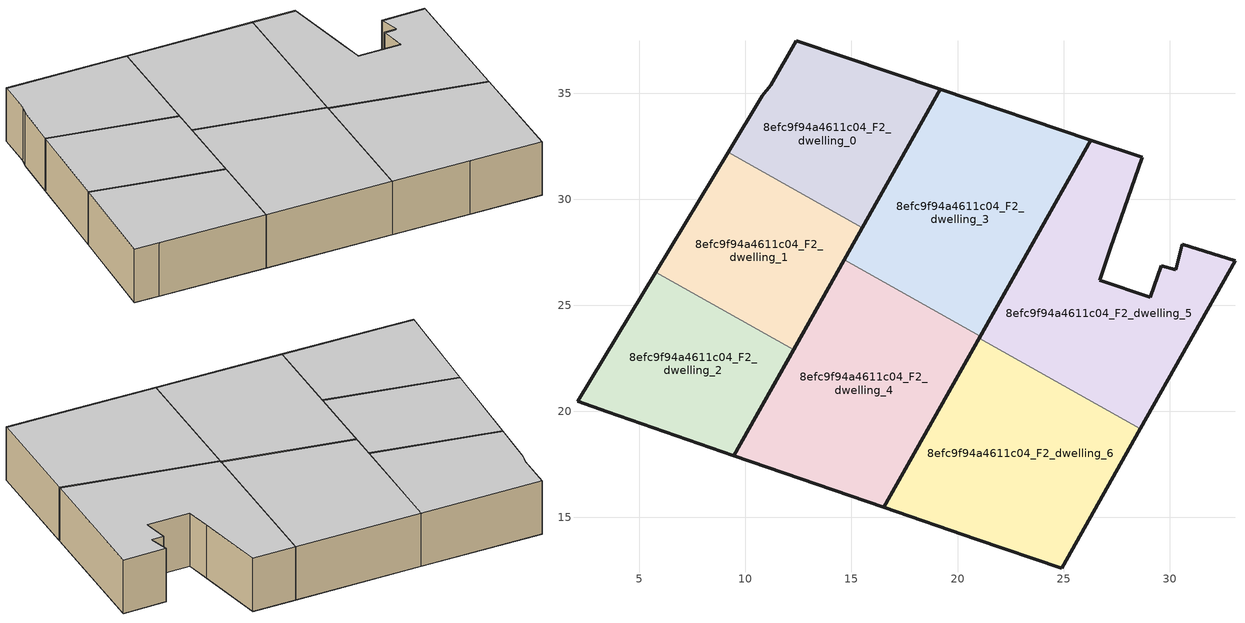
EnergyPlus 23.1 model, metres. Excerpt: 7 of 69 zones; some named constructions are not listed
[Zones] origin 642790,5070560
8efc9f94a4611c04_F2_dwelling_0
 floor to 8efc9f94a4611c04_F1_dwelling_0 (EU_floor_Construction): 15.51,28.66 19.19,35.19 12.39,37.48 11.19,35.38 10.79,34.88 9.18,32.22 z6
 wall outside (EU_wall_Construction): 9.18,32.22 10.79,34.88 11.19,35.38 12.39,37.48 19.19,35.19 15.51,28.66 z6:9
 wall to 8efc9f94a4611c04_F2_dwelling_1 (EU_wall_Construction): 15.51,28.66 9.18,32.22 z6:9
 ceiling to 8efc9f94a4611c04_F3_dwelling_0 (EU_floor_Construction): 19.19,35.19 15.51,28.66 9.18,32.22 10.79,34.88 11.19,35.38 12.39,37.48 z9
8efc9f94a4611c04_F2_dwelling_1
 floor to 8efc9f94a4611c04_F1_dwelling_1 (EU_floor_Construction): 12.27,22.9 15.51,28.66 9.18,32.22 5.76,26.57 z6
 wall outside (EU_wall_Construction): 5.76,26.57 9.18,32.22 / 15.51,28.66 12.27,22.9 z6:9
 wall to 8efc9f94a4611c04_F2_dwelling_2 (EU_wall_Construction): 12.27,22.9 5.76,26.57 z6:9
 ceiling to 8efc9f94a4611c04_F3_dwelling_1 (EU_floor_Construction): 15.51,28.66 12.27,22.9 5.76,26.57 9.18,32.22 z9
8efc9f94a4611c04_F2_dwelling_2
 floor to 8efc9f94a4611c04_F1_dwelling_2 (EU_floor_Construction): 9.46,17.91 12.27,22.9 5.76,26.57 2.08,20.47 3.48,19.97 z6
 wall outside (EU_wall_Construction): 12.27,22.9 9.46,17.91 3.48,19.97 2.08,20.47 5.76,26.57 z6:9
 ceiling to 8efc9f94a4611c04_F3_dwelling_2 (EU_floor_Construction): 12.27,22.9 9.46,17.91 3.48,19.97 2.08,20.47 5.76,26.57 z9
8efc9f94a4611c04_F2_dwelling_3
 floor to 8efc9f94a4611c04_F1_dwelling_3 (EU_floor_Construction): 21.06,23.54 26.28,32.79 19.19,35.19 14.66,27.14 z6
 wall outside (EU_wall_Construction): 14.66,27.14 19.19,35.19 26.28,32.79 21.06,23.54 z6:9
 wall to 8efc9f94a4611c04_F2_dwelling_4 (EU_wall_Construction): 21.06,23.54 14.66,27.14 z6:9
 ceiling to 8efc9f94a4611c04_F3_dwelling_3 (EU_floor_Construction): 26.28,32.79 21.06,23.54 14.66,27.14 19.19,35.19 z9
8efc9f94a4611c04_F2_dwelling_4
 floor to 8efc9f94a4611c04_F1_dwelling_4 (EU_floor_Construction): 16.52,15.47 21.06,23.54 14.66,27.14 9.46,17.91 z6
 wall outside (EU_wall_Construction): 21.06,23.54 16.52,15.47 9.46,17.91 14.66,27.14 z6:9
 ceiling to 8efc9f94a4611c04_F3_dwelling_4 (EU_floor_Construction): 21.06,23.54 16.52,15.47 9.46,17.91 14.66,27.14 z9
8efc9f94a4611c04_F2_dwelling_5
 floor to 8efc9f94a4611c04_F1_dwelling_5 (EU_floor_Construction): 28.62,19.17 33.09,27.09 30.6,27.87 30.3,26.67 29.6,26.87 29.1,25.37 26.7,26.17 27.2,27.67 28.7,31.97 26.28,32.79 21.02,23.45 z6
 wall outside (EU_wall_Construction): 21.02,23.45 26.28,32.79 28.7,31.97 27.2,27.67 26.7,26.17 29.1,25.37 29.6,26.87 30.3,26.67 30.6,27.87 33.09,27.09 28.62,19.17 z6:9
 wall to 8efc9f94a4611c04_F2_dwelling_6 (EU_wall_Construction): 28.62,19.17 21.02,23.45 z6:9
 ceiling to 8efc9f94a4611c04_F3_dwelling_5 (EU_floor_Construction): 28.7,31.97 27.2,27.67 26.7,26.17 29.1,25.37 29.6,26.87 30.3,26.67 30.6,27.87 33.09,27.09 28.62,19.17 21.02,23.45 26.28,32.79 z9
8efc9f94a4611c04_F2_dwelling_6
 floor to 8efc9f94a4611c04_F1_dwelling_6 (EU_floor_Construction): 24.92,12.59 28.62,19.17 21.02,23.45 16.52,15.47 20.89,13.96 z6
 wall outside (EU_wall_Construction): 28.62,19.17 24.92,12.59 20.89,13.96 16.52,15.47 21.02,23.45 z6:9
 ceiling to 8efc9f94a4611c04_F3_dwelling_6 (EU_floor_Construction): 28.62,19.17 24.92,12.59 20.89,13.96 16.52,15.47 21.02,23.45 z9
[SCHEDULE:FILE] Column Number=1; Rows to Skip at Top=0; Number of Hours of Data=8760; Column Separator=Comma; Interpolate to Timestep=No; Minutes per Item=60; Adjust Schedule for Daylight Savings=Yes
Name | File
EU_Step8_GainSchedule_8efc9f94a4611c04_F0_dwelling_10_f000 | ../../schedules/8efc9f94a4611c04/8efc9f94a4611c04_F0_dwelling_10_f000_gain.csv
EU_Step8_GainSchedule_8efc9f94a4611c04_F0_dwelling_11_f000 | ../../schedules/8efc9f94a4611c04/8efc9f94a4611c04_F0_dwelling_11_f000_gain.csv
EU_Step8_GainSchedule_8efc9f94a4611c04_F0_dwelling_12_f000 | ../../schedules/8efc9f94a4611c04/8efc9f94a4611c04_F0_dwelling_12_f000_gain.csv
EU_Step8_GainSchedule_8efc9f94a4611c04_F0_dwelling_13_f000 | ../../schedules/8efc9f94a4611c04/8efc9f94a4611c04_F0_dwelling_13_f000_gain.csv
EU_Step8_GainSchedule_8efc9f94a4611c04_F1_dwelling_0_f000 | ../../schedules/8efc9f94a4611c04/8efc9f94a4611c04_F1_dwelling_0_f000_gain.csv
EU_Step8_GainSchedule_8efc9f94a4611c04_F1_dwelling_1_f000 | ../../schedules/8efc9f94a4611c04/8efc9f94a4611c04_F1_dwelling_1_f000_gain.csv
EU_Step8_GainSchedule_8efc9f94a4611c04_F1_dwelling_2_f000 | ../../schedules/8efc9f94a4611c04/8efc9f94a4611c04_F1_dwelling_2_f000_gain.csv
EU_Step8_GainSchedule_8efc9f94a4611c04_F1_dwelling_3_f000 | ../../schedules/8efc9f94a4611c04/8efc9f94a4611c04_F1_dwelling_3_f000_gain.csv
EU_Step8_GainSchedule_8efc9f94a4611c04_F1_dwelling_4_f000 | ../../schedules/8efc9f94a4611c04/8efc9f94a4611c04_F1_dwelling_4_f000_gain.csv
EU_Step8_GainSchedule_8efc9f94a4611c04_F1_dwelling_5_f000 | ../../schedules/8efc9f94a4611c04/8efc9f94a4611c04_F1_dwelling_5_f000_gain.csv
EU_Step8_GainSchedule_8efc9f94a4611c04_F1_dwelling_6_f000 | ../../schedules/8efc9f94a4611c04/8efc9f94a4611c04_F1_dwelling_6_f000_gain.csv
EU_Step8_GainSchedule_8efc9f94a4611c04_F1_dwelling_7_f000 | ../../schedules/8efc9f94a4611c04/8efc9f94a4611c04_F1_dwelling_7_f000_gain.csv
EU_Step8_GainSchedule_8efc9f94a4611c04_F1_dwelling_8_f000 | ../../schedules/8efc9f94a4611c04/8efc9f94a4611c04_F1_dwelling_8_f000_gain.csv
EU_Step8_GainSchedule_8efc9f94a4611c04_F1_dwelling_9_f000 | ../../schedules/8efc9f94a4611c04/8efc9f94a4611c04_F1_dwelling_9_f000_gain.csv
EU_Step8_GainSchedule_8efc9f94a4611c04_F1_dwelling_10_f000 | ../../schedules/8efc9f94a4611c04/8efc9f94a4611c04_F1_dwelling_10_f000_gain.csv
EU_Step8_GainSchedule_8efc9f94a4611c04_F1_dwelling_11_f000 | ../../schedules/8efc9f94a4611c04/8efc9f94a4611c04_F1_dwelling_11_f000_gain.csv
EU_Step8_GainSchedule_8efc9f94a4611c04_F1_dwelling_12_f000 | ../../schedules/8efc9f94a4611c04/8efc9f94a4611c04_F1_dwelling_12_f000_gain.csv
EU_Step8_GainSchedule_8efc9f94a4611c04_F1_dwelling_13_f000 | ../../schedules/8efc9f94a4611c04/8efc9f94a4611c04_F1_dwelling_13_f000_gain.csv
EU_Step8_GainSchedule_8efc9f94a4611c04_F2_dwelling_0_f000 | ../../schedules/8efc9f94a4611c04/8efc9f94a4611c04_F2_dwelling_0_f000_gain.csv
EU_Step8_GainSchedule_8efc9f94a4611c04_F2_dwelling_1_f000 | ../../schedules/8efc9f94a4611c04/8efc9f94a4611c04_F2_dwelling_1_f000_gain.csv
EU_Step8_GainSchedule_8efc9f94a4611c04_F2_dwelling_2_f000 | ../../schedules/8efc9f94a4611c04/8efc9f94a4611c04_F2_dwelling_2_f000_gain.csv
EU_Step8_GainSchedule_8efc9f94a4611c04_F2_dwelling_3_f000 | ../../schedules/8efc9f94a4611c04/8efc9f94a4611c04_F2_dwelling_3_f000_gain.csv
EU_Step8_GainSchedule_8efc9f94a4611c04_F2_dwelling_4_f000 | ../../schedules/8efc9f94a4611c04/8efc9f94a4611c04_F2_dwelling_4_f000_gain.csv
EU_Step8_GainSchedule_8efc9f94a4611c04_F2_dwelling_5_f000 | ../../schedules/8efc9f94a4611c04/8efc9f94a4611c04_F2_dwelling_5_f000_gain.csv
EU_Step8_GainSchedule_8efc9f94a4611c04_F2_dwelling_6_f000 | ../../schedules/8efc9f94a4611c04/8efc9f94a4611c04_F2_dwelling_6_f000_gain.csv
EU_Step8_GainSchedule_8efc9f94a4611c04_F2_dwelling_7_f000 | ../../schedules/8efc9f94a4611c04/8efc9f94a4611c04_F2_dwelling_7_f000_gain.csv
EU_Step8_GainSchedule_8efc9f94a4611c04_F2_dwelling_8_f000 | ../../schedules/8efc9f94a4611c04/8efc9f94a4611c04_F2_dwelling_8_f000_gain.csv
EU_Step8_GainSchedule_8efc9f94a4611c04_F2_dwelling_9_f000 | ../../schedules/8efc9f94a4611c04/8efc9f94a4611c04_F2_dwelling_9_f000_gain.csv
EU_Step8_GainSchedule_8efc9f94a4611c04_F2_dwelling_10_f000 | ../../schedules/8efc9f94a4611c04/8efc9f94a4611c04_F2_dwelling_10_f000_gain.csv
EU_Step8_GainSchedule_8efc9f94a4611c04_F2_dwelling_11_f000 | ../../schedules/8efc9f94a4611c04/8efc9f94a4611c04_F2_dwelling_11_f000_gain.csv
EU_Step8_GainSchedule_8efc9f94a4611c04_F2_dwelling_12_f000 | ../../schedules/8efc9f94a4611c04/8efc9f94a4611c04_F2_dwelling_12_f000_gain.csv
EU_Step8_GainSchedule_8efc9f94a4611c04_F2_dwelling_13_f000 | ../../schedules/8efc9f94a4611c04/8efc9f94a4611c04_F2_dwelling_13_f000_gain.csv
